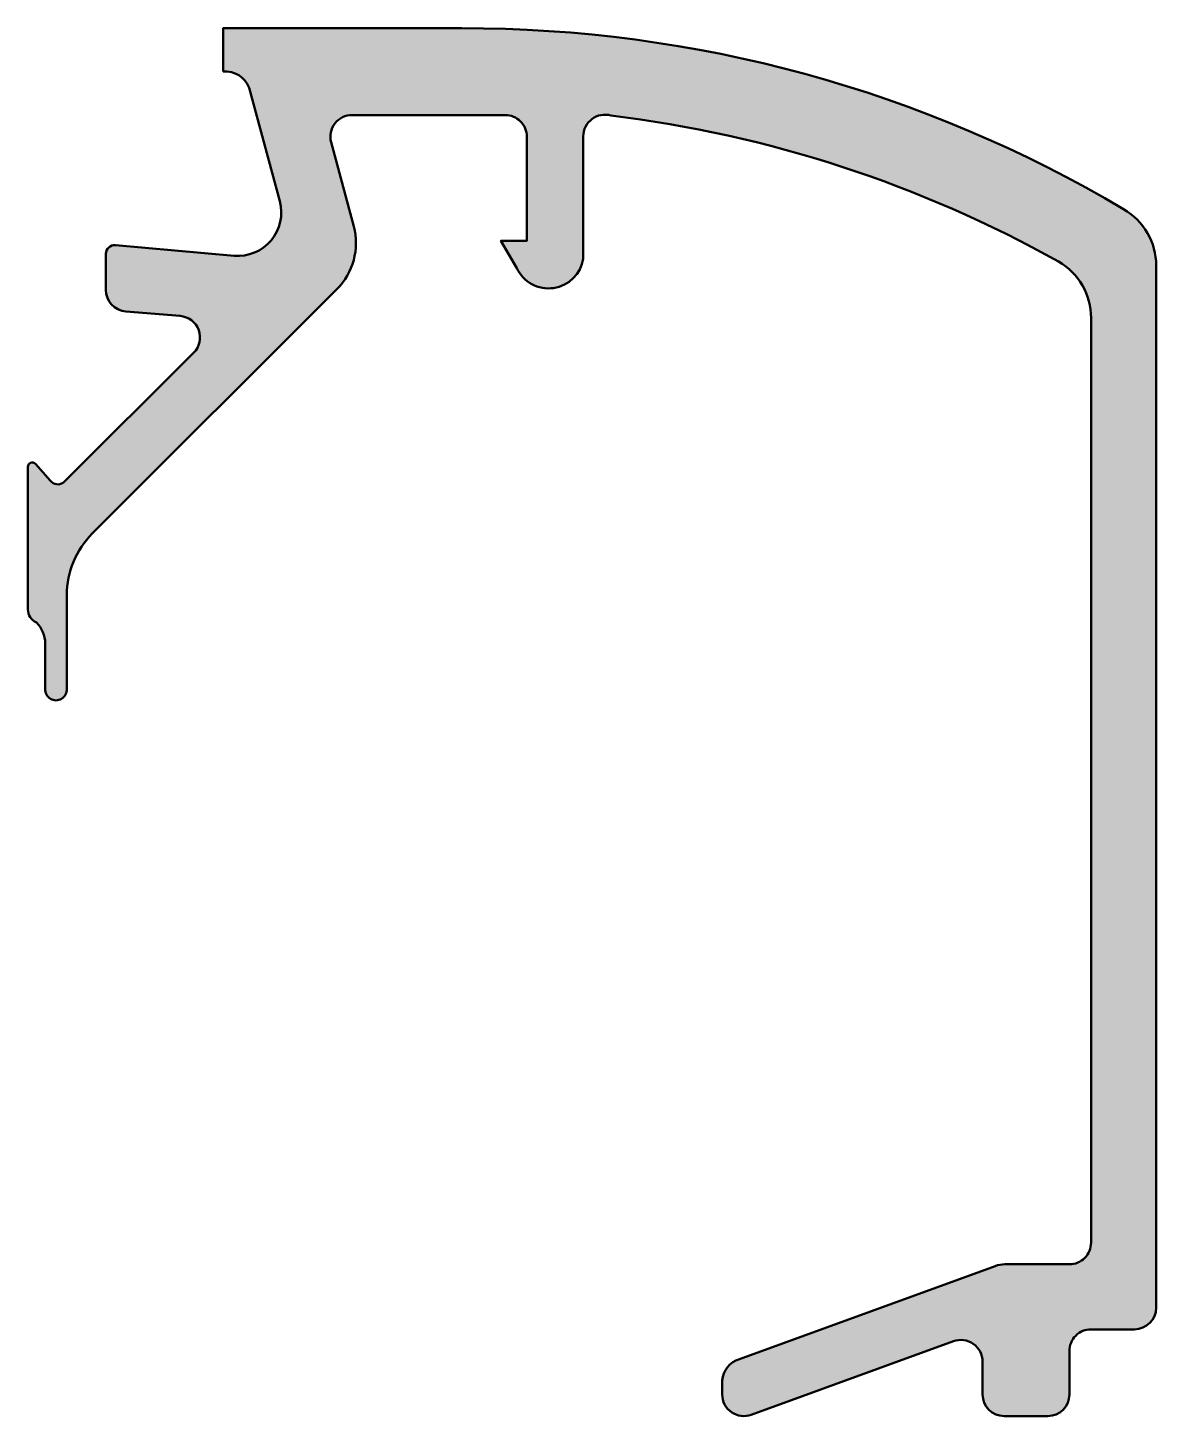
# Model space of a CAD drawing. Extents: x -4 to 22, y -32 to 0.
import ezdxf

# ---------------------------------------------------------------- set-up
doc = ezdxf.new("R2010")
doc.units = 0
doc.layers.add('0S-Alu contour', color=7, linetype='Continuous', lineweight=50)
doc.layers.add('0S-Alu hatch', color=252, linetype='Continuous', lineweight=25)

# ---------------------------------------------------------------- blocks, each defined once
blk = doc.blocks.new('188660__EC11DC95_2E57_4CFB_BF14_5FE494D82870_')
at = {"layer": '0S-Alu hatch'}
h = blk.add_hatch(color=256, dxfattribs=at)
edge = h.paths.add_edge_path()
edge.add_ellipse((0.5581665039062229, -1.575785570622129), major_axis=(-0.578716135521839, 0), ratio=1, start_angle=200.7654752575434, end_angle=275.7685139294929, ccw=False)
edge.add_line((1.099288940429667, -1.37060546874999), (1.80629563331602, -3.989305734634394))
edge.add_ellipse((0.840367988557579, -4.248128392051536), major_axis=(-1.000002691446908, 0), ratio=1, start_angle=84.99991221831829, end_angle=195.000172951055, ccw=False)
edge.add_line((0.7532104849815169, -5.244325637817378), (-1.982395458703351, -5.002422972676779))
edge.add_arc((-2.000012207031273, -5.201645587302601), 0.1999999999999953, 84.9466242948759, 180)
edge.add_line((-2.200012207031269, -5.201645587302601), (-2.200012207031266, -6.030929565429691))
edge.add_arc((-1.700015624759375, -6.03092809672182), 0.4999965822740482, 180.0001683038858, 265.0002310809012)
edge.add_line((-1.74359118938448, -6.529022216796864), (-0.4884712696075642, -6.632524967193599))
edge.add_ellipse((-0.5320364206822802, -7.13061531940828), major_axis=(-0.4999919212922431, 0), ratio=1, start_angle=134.9999535198024, end_angle=265.00138223494486, ccw=False)
edge.add_line((-0.1784890294075218, -7.484163284301762), (-3.166656494140653, -10.46667480468749))
edge.add_ellipse((-3.30465855326893, -10.29919453129281), major_axis=(-0.2170120049674746, 0), ratio=1, start_angle=35.510750885180585, end_angle=129.4881790160925, ccw=False)
edge.add_line((-3.481307744979883, -10.4252471923828), (-3.825869235464659, -10.04450224947839))
edge.add_arc((-3.900015258789085, -10.11160193073823), 0.0999999999999977, 42.14404596600867, 180)
edge.add_line((-4.000015258789083, -10.11160193073823), (-4.000015258789083, -13.40162658691406))
edge.add_arc((-3.654987530280856, -13.39004595549863), 0.3452220219851668, 181.9223739164366, 244.7448328585321)
edge.add_ellipse((-4.278303163898295, -14.18550220536198), major_axis=(-0.6783171472608318, 0), ratio=1, start_angle=180.4383143559769, end_angle=225.4303498403891, ccw=False)
edge.add_line((-3.600005865097063, -14.18031311035156), (-3.600006103515645, -15.23031616210936))
edge.add_arc((-3.350013732910175, -15.24584898042171), 0.250474457391701, 176.4446021657061, 363.5553978342948)
edge.add_line((-3.100021362304706, -15.23031616210936), (-3.100021362304704, -13.06692199779301))
edge.add_ellipse((-1.10002136230471, -13.06692199779301), major_axis=(-1.999999999999994, 0), ratio=1, start_angle=314.9999999999999, end_angle=360, ccw=False)
edge.add_line((-2.514234924677797, -11.65270843541991), (3.120895385742151, -6.017578125000007))
edge.add_arc((2.060249833633482, -4.956903243554975), 1.500000063778777, 314.9992078296316, 374.9997963382535)
edge.add_line((3.509140014648416, -4.568679809570304), (2.989517211914041, -2.629425048828114))
edge.add_ellipse((3.472498104773688, -2.500016988129631), major_axis=(-0.5000169887526265, 0), ratio=1, start_angle=-89.9971398640821, end_angle=14.999304964612577, ccw=False)
edge.add_line((3.47247314453123, -1.999999999999997), (6.999977111816407, -1.999999999999996))
edge.add_ellipse((6.999993817596349, -2.499983294220065), major_axis=(-0.4999832944991617, 0), ratio=1, start_angle=179.9980855946406, end_angle=270.0019144053309, ccw=False)
edge.add_line((7.499977111816419, -2.50000000000001), (7.499977111816416, -4.899993896484383))
edge.add_line((7.499977111816416, -4.899993896484383), (6.899978637695322, -4.899993896484382))
edge.add_line((6.899978637695322, -4.899993896484382), (7.268600463867198, -5.531219482421882))
edge.add_arc((8.000895994024328, -5.188248111818897), 0.8086322430755537, 205.0960909908518, 351.1829758938578)
edge.add_line((8.799972534179691, -5.31219482421876), (8.799964904785169, -2.491424560546883))
edge.add_ellipse((9.299964777617173, -2.491410217753767), major_axis=(-0.4999998730377205, 0), ratio=1, start_angle=-105.8825742783547, end_angle=0.0016435634988738457, ccw=False)
edge.add_ellipse((6.028869037975157, -29.90243741822105), major_axis=(-28.09936409168987, 0), ratio=1, start_angle=240.7707240365006, end_angle=263.0339408042152, ccw=False)
edge.add_ellipse((19.00000257183404, -6.679895679670556), major_axis=(-1.499944022835336, 0), ratio=1, start_angle=179.9986263413489, end_angle=240.00123453054, ccw=False)
edge.add_line((20.4999465942383, -6.67993164062501), (20.49994659423829, -27.99993896484377))
edge.add_ellipse((19.99996488430794, -27.99995725469254), major_axis=(-0.4999817102648729, 0), ratio=1, start_angle=89.99877833192971, end_angle=180.0020959390083, ccw=False)
edge.add_line((19.99995422363282, -28.49993896484376), (18.51538204974772, -28.49993896484386))
edge.add_arc((18.50317442330937, -29.07451560121939), 0.5747063051784544, 88.7828599135871, 111.4241969514578)
edge.add_line((18.29325147880555, -28.53952055957627), (12.39891573565088, -30.68608449075114))
edge.add_arc((12.55217910333487, -31.21787213246115), 0.5534327020960408, 106.0771972617259, 176.2020118517457)
edge.add_line((11.99996185302734, -31.18121337890737), (11.99996948242189, -31.50021362304688))
edge.add_arc((12.50026212711463, -31.50001826799881), 0.5002926828340133, 180.0223729437421, 289.9617624713832)
edge.add_line((12.67105851887752, -31.97025369952012), (17.32889144499015, -30.27388014104668))
edge.add_ellipse((17.49952659253497, -30.74432594613254), major_axis=(-0.5004354195103752, 0), ratio=1, start_angle=180.0456758640072, end_angle=289.936187643659, ccw=False)
edge.add_line((17.99996185302735, -30.74392700195313), (17.99996185302735, -31.49993896484377))
edge.add_arc((18.49997391136395, -31.49992690674937), 0.5000120584819918, 180.0013817225905, 269.9977440066029)
edge.add_line((18.49995422363282, -31.99993896484376), (19.49996185302735, -31.99993896484376))
edge.add_arc((19.4998940557652, -31.49987879795244), 0.5000601714872284, 270.00776805916, 359.9931062117868)
edge.add_line((19.99995422363281, -31.49993896484375), (19.99994659423828, -30.49993896484376))
edge.add_ellipse((20.49992861042431, -30.49992098024814), major_axis=(-0.4999820165094851, 0), ratio=1, start_angle=-90.0038094587261, end_angle=0.002060957060621149, ccw=False)
edge.add_line((20.49996185302735, -29.99993896484376), (21.49996185302735, -29.99993896484376))
edge.add_arc((21.49992498285111, -29.49991735434896), 0.5000216118541493, 270.0042248283682, 359.9975237267143)
edge.add_line((21.99994659423826, -29.49993896484377), (21.99993896484377, -5.470672607421875))
edge.add_arc((20.49999077308503, -5.470634649099837), 1.499948192239027, 359.998550048757, 420.0008060659233)
edge.add_arc((6.063874564799123, -29.72640776590912), 29.72647652221911, 59.27885960531526, 90.1232316537636)
edge.add_line((5.999938964843757, 0), (0.4999999999999796, 3.6e-15))
edge.add_line((0.4999999999999796, 3.6e-15), (0.4999999999999725, -0.999999999999996))
at = {"layer": '0S-Alu contour', "color": 7}
for points in [[(5.999938964843757, 0), (0.4999999999999796, 3.6e-15), (0.4999999999999725, -0.999999999999996)], [(1.099288940429667, -1.37060546874999), (1.80629563331602, -3.989305734634394)], [(3.47247314453123, -1.999999999999997), (6.999977111816407, -1.999999999999996)], [(7.499977111816419, -2.50000000000001), (7.499977111816416, -4.899993896484383), (6.899978637695322, -4.899993896484382), (7.268600463867198, -5.531219482421882)], [(8.799972534179691, -5.31219482421876), (8.799964904785169, -2.491424560546883)], [(3.509140014648416, -4.568679809570304), (2.989517211914041, -2.629425048828114)], [(0.7532104849815169, -5.244325637817378), (-1.982395458703351, -5.002422972676779)], [(-2.200012207031269, -5.201645587302601), (-2.200012207031266, -6.030929565429691)], [(21.99994659423826, -29.49993896484377), (21.99993896484377, -5.470672607421875)], [(-2.514234924677797, -11.65270843541991), (3.120895385742151, -6.017578125000007)], [(-1.74359118938448, -6.529022216796864), (-0.4884712696075642, -6.632524967193599)], [(20.4999465942383, -6.67993164062501), (20.49994659423829, -27.99993896484377)], [(-0.1784890294075218, -7.484163284301762), (-3.166656494140653, -10.46667480468749)], [(-4.000015258789083, -10.11160193073823), (-4.000015258789083, -13.40162658691406)], [(-3.481307744979883, -10.4252471923828), (-3.825869235464659, -10.04450224947839)], [(-3.100021362304706, -15.23031616210936), (-3.100021362304704, -13.06692199779301)], [(-3.600005865097063, -14.18031311035156), (-3.600006103515645, -15.23031616210936)], [(19.99995422363282, -28.49993896484376), (18.51538204974772, -28.49993896484386)], [(18.29325147880555, -28.53952055957627), (12.39891573565088, -30.68608449075114)], [(20.49996185302735, -29.99993896484376), (21.49996185302735, -29.99993896484376)], [(12.67105851887752, -31.97025369952012), (17.32889144499015, -30.27388014104668)], [(17.99996185302735, -30.74392700195313), (17.99996185302735, -31.49993896484377)], [(19.99995422363281, -31.49993896484375), (19.99994659423828, -30.49993896484376)], [(11.99996185302734, -31.18121337890737), (11.99996948242189, -31.50021362304688)], [(18.49995422363282, -31.99993896484376), (19.49996185302735, -31.99993896484376)]]:
    blk.add_lwpolyline(points, dxfattribs=at)
for centre, radius, start, end in [((6.063874564799123, -29.72640776590912), 29.72647652221911, 59.27885960531526, 90.1232316537636), ((20.49999077308503, -5.470634649099837), 1.499948192239027, 359.998550048757, 60.00080606592335), ((2.060249833633482, -4.956903243554975), 1.500000063778777, 314.9992078296316, 14.99979633825357), ((-2.000012207031273, -5.201645587302601), 0.1999999999999953, 84.9466242948759, 180), ((8.000895994024328, -5.188248111818897), 0.8086322430755537, 205.0960909908518, 351.1829758938578), ((-1.700015624759375, -6.03092809672182), 0.4999965822740482, 180.0001683038858, 265.0002310809012), ((-3.900015258789085, -10.11160193073823), 0.0999999999999977, 42.14404596600867, 180), ((-3.654987530280856, -13.39004595549863), 0.3452220219851668, 181.9223739164366, 244.7448328585321), ((-3.350013732910175, -15.24584898042171), 0.250474457391701, 176.4446021657061, 3.555397834294713), ((18.50317442330937, -29.07451560121939), 0.5747063051784544, 88.7828599135871, 111.4241969514578), ((21.49992498285111, -29.49991735434896), 0.5000216118541493, 270.0042248283682, 359.9975237267143), ((12.55217910333487, -31.21787213246115), 0.5534327020960408, 106.0771972617259, 176.2020118517457), ((12.50026212711463, -31.50001826799881), 0.5002926828340133, 180.0223729437421, 289.9617624713832), ((18.49997391136395, -31.49992690674937), 0.5000120584819918, 180.0013817225905, 269.9977440066029), ((19.4998940557652, -31.49987879795244), 0.5000601714872284, 270.00776805916, 359.9931062117868)]:
    blk.add_arc(centre, radius, start, end, dxfattribs=at)
at = {"layer": '0S-Alu contour', "color": 7, "extrusion": (0, 0, -1)}
for centre, radius, start, end in [((-0.5581665039062229, -1.575785570622129), 0.578716135521839, 84.23148607050712, 159.2345247424566), ((-3.472498104773688, -2.500016988129631), 0.5000169887526265, 345.0006950353874, 89.99713986408209), ((-6.999993817596349, -2.499983294220065), 0.4999832944991617, 89.99808559466908, 180.0019144053594), ((-9.299964777617173, -2.491410217753767), 0.4999998730377206, 359.9983564365011, 105.8825742783548), ((-6.028869037975157, -29.90243741822105), 28.09936409168988, 96.9660591957848, 119.2292759634994), ((-0.840367988557579, -4.248128392051536), 1.000002691446908, 164.999827048945, 275.0000877816817), ((-19.00000257183404, -6.679895679670556), 1.499944022835336, 119.99876546946, 180.0013736586511), ((0.5320364206822802, -7.13061531940828), 0.4999919212922431, 94.99861776505516, 225.0000464801976), ((3.30465855326893, -10.29919453129281), 0.2170120049674746, 230.5118209839075, 324.4892491148195), ((1.10002136230471, -13.06692199779301), 1.999999999999994, 0, 45.00000000000013), ((4.278303163898295, -14.18550220536198), 0.6783171472608318, 134.5696501596109, 179.5616856440231), ((-19.99996488430794, -27.99995725469254), 0.4999817102648729, 179.9979040609917, 270.0012216680703), ((-20.49992861042431, -30.49992098024814), 0.4999820165094852, 359.9979390429394, 90.0038094587262), ((-17.49952659253497, -30.74432594613254), 0.5004354195103752, 70.06381235634099, 179.9543241359928)]:
    blk.add_arc(centre, radius, start, end, dxfattribs=at)
blk = doc.blocks.new('188660__CFD9EE3A_DD69_480C_9A98_C3CB68D918E8_')
at = {"layer": '0S-Alu contour', "color": 7}
blk.add_blockref('188660__EC11DC95_2E57_4CFB_BF14_5FE494D82870_', (0, 0), dxfattribs=at)

msp = doc.modelspace()

# ---------------------------------------------------------------- block references
at = {"layer": '0S-Alu contour', "color": 7}
msp.add_blockref('188660__CFD9EE3A_DD69_480C_9A98_C3CB68D918E8_', (0, 0), dxfattribs=at)

doc.saveas('drawing.dxf')
